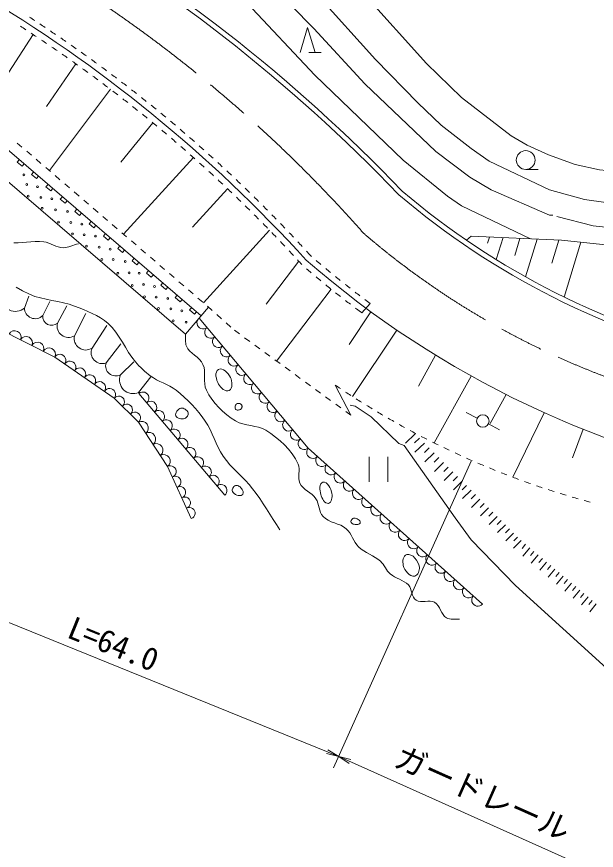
# Model space of a CAD drawing. Units: millimetres, scale not verified. Extents: x 40000 to 680000, y 20000 to 380000.
# Drawn here: x 98444 to 144687, y 241145 to 307669 of the extents above; entities that cross this region are included whole.
import ezdxf
from ezdxf.enums import TextEntityAlignment as Align

# ---------------------------------------------------------------- set-up
doc = ezdxf.new("R2010")
doc.units = ezdxf.units.MM
doc.header["$LTSCALE"] = 1000
doc.linetypes.add('CHAIN', pattern=[18.5, 12, -1.5, 3.5, -1.5])
for name, color, linetype, lineweight in [('M-BGD', 7, 'Continuous', 13), ('M-BMK', 2, 'CHAIN', 13), ('M-STR-HTXT', 7, 'Continuous', 13)]:
    doc.layers.add(name, color=color, linetype=linetype, lineweight=lineweight)
doc.styles.add('ＭＳ ゴシック', font='')
doc.styles.get('ＭＳ ゴシック').set_extended_font_data('MS Gothic')

# ---------------------------------------------------------------- blocks, each defined once
blk = doc.blocks.new('広葉樹林')
at = {"color": 7, "linetype": 'Continuous', "lineweight": 13}
blk.add_line((0, -0.75), (1, -0.75), dxfattribs=at)
blk.add_circle((0, 0), 0.75, dxfattribs=at)
blk = doc.blocks.new('針葉樹林')
at = {"color": 7, "linetype": 'Continuous', "lineweight": 13}
for p, q in [((-0.6, -1), (0, 1)), ((0, 1), (0.6, -1)), ((0.1, -1), (1.1, -1))]:
    blk.add_line(p, q, dxfattribs=at)
blk = doc.blocks.new('田')
at = {"color": 7, "linetype": 'Continuous', "lineweight": 13}
for p, q in [((-0.75, 1), (-0.75, -1)), ((0.75, -1), (0.75, 1))]:
    blk.add_line(p, q, dxfattribs=at)
blk = doc.blocks.new('open_arrow')
at = {"color": 0, "linetype": 'Continuous', "lineweight": -2}
blk.add_lwpolyline([(7.5, 1.25), (0, 0), (7.5, -1.25)], dxfattribs=at)

msp = doc.modelspace()

# ---------------------------------------------------------------- linework, layer by layer
at = {"layer": 'M-BGD'}
for p, q in [((99759, 306243), (95609, 299907)), ((103174, 303900), (100831, 300495)), ((105921, 301876), (101054, 295382)), ((109301, 299204), (106764, 296064)), ((97122, 297564), (113169, 283799)), ((98483, 297588), (98862, 297262)), ((99242, 296937), (99621, 296611)), ((98650, 296253), (98487, 296063)), ((98869, 295736), (98487, 296063)), ((100001, 296286), (100380, 295960)), ((112559, 296420), (106978, 290301)), ((96030, 295960), (111913, 282335)), ((99032, 295925), (98869, 295736)), ((100760, 295634), (101139, 295309)), ((99796, 295270), (99634, 295080)), ((100016, 294752), (99634, 295080)), ((100178, 294942), (100016, 294752)), ((101519, 294983), (101898, 294658)), ((100943, 294287), (100780, 294097)), ((101162, 293769), (100780, 294097)), ((102278, 294332), (102657, 294007)), ((101325, 293959), (101162, 293769)), ((103037, 293681), (103416, 293356)), ((115275, 293928), (112475, 290859)), ((102089, 293303), (101926, 293114)), ((102308, 292786), (101926, 293114)), ((102471, 292976), (102308, 292786)), ((103796, 293030), (104175, 292705)), ((103235, 292320), (103072, 292130)), ((103454, 291803), (103072, 292130)), ((104555, 292379), (104934, 292054)), ((103617, 291992), (103454, 291803)), ((105314, 291728), (105693, 291403)), ((104381, 291337), (104218, 291147)), ((104601, 290819), (104218, 291147)), ((104763, 291009), (104601, 290819)), ((106073, 291077), (106452, 290751)), ((105527, 290354), (105365, 290164)), ((105747, 289836), (105365, 290164)), ((106832, 290426), (107211, 290100)), ((118612, 290629), (113337, 284846)), ((134712, 290150), (134342, 289822)), ((134712, 290150), (141896, 289830)), ((136168, 290086), (136017, 289595)), ((105910, 290026), (105747, 289836)), ((107591, 289775), (107970, 289449)), ((137242, 290038), (136704, 288284)), ((138590, 289978), (138174, 288622)), ((139973, 289916), (139049, 286902)), ((141709, 289838), (141146, 288003)), ((141896, 289830), (146820, 289324)), ((143462, 289669), (142120, 285292)), ((106674, 289371), (106511, 289181)), ((106893, 288853), (106511, 289181)), ((107056, 289043), (106893, 288853)), ((108350, 289124), (108729, 288798)), ((107820, 288387), (107657, 288198)), ((108039, 287870), (107657, 288198)), ((108202, 288060), (108039, 287870)), ((109109, 288473), (109488, 288147)), ((120950, 288147), (118352, 284731)), ((108966, 287404), (108803, 287214)), ((109868, 287822), (110248, 287496)), ((109185, 286887), (108803, 287214)), ((109348, 287076), (109185, 286887)), ((110627, 287171), (111007, 286845)), ((110112, 286421), (109950, 286231)), ((110332, 285903), (109950, 286231)), ((110494, 286093), (110332, 285903)), ((111386, 286519), (111766, 286194)), ((111259, 285438), (111096, 285248)), ((112145, 285868), (112525, 285543)), ((123541, 285914), (119185, 280185)), ((99067, 284421), (99404, 285365)), ((100517, 283814), (101091, 284927)), ((111478, 284920), (111096, 285248)), ((111641, 285110), (111478, 284920)), ((112904, 285217), (113284, 284892)), ((125974, 284035), (126633, 284791)), ((94193, 284178), (101479, 280502)), ((101698, 283207), (102440, 284590)), ((111913, 282335), (113758, 284485)), ((112405, 284455), (112242, 284265)), ((112624, 283937), (112242, 284265)), ((112787, 284127), (112624, 283937)), ((113663, 284566), (114036, 284234)), ((126710, 284114), (124965, 281500)), ((103047, 282195), (103958, 283983)), ((113010, 283614), (121709, 273244)), ((114410, 283901), (114783, 283569)), ((104464, 281217), (105644, 283038)), ((115157, 283236), (115530, 282904)), ((115822, 282644), (116225, 282349)), ((128781, 282652), (125242, 277352)), ((105577, 280036), (106757, 281554)), ((116629, 282054), (117033, 281759)), ((117436, 281464), (117840, 281168)), ((118244, 280873), (118647, 280578)), ((101479, 280502), (106234, 277230)), ((106723, 279092), (107803, 280138)), ((119051, 280283), (119455, 279988)), ((131859, 280660), (130490, 278194)), ((119858, 279693), (120262, 279398)), ((109152, 278923), (108174, 277675)), ((120666, 279103), (121069, 278808)), ((134711, 278991), (131749, 273656)), ((121473, 278513), (121877, 278218)), ((125097, 275864), (123849, 278259)), ((115038, 269473), (108188, 277594)), ((122280, 277923), (122684, 277628)), ((137503, 277510), (136216, 275193)), ((106234, 277230), (108157, 275308)), ((123088, 277333), (123491, 277038)), ((123895, 276743), (124299, 276448)), ((124702, 276153), (125097, 275864)), ((135185, 275634), (134298, 276095)), ((140529, 276066), (138031, 270918)), ((108157, 275308), (110484, 271766)), ((136073, 275172), (136960, 274711)), ((130232, 274389), (129475, 273638)), ((143640, 274743), (142797, 272461)), ((129355, 273445), (133419, 267688)), ((130573, 274045), (130194, 273670)), ((130967, 273648), (130217, 272904)), ((121709, 273244), (135606, 260798)), ((131354, 273257), (130983, 272889)), ((131741, 272867), (131004, 272138)), ((132120, 272484), (131756, 272123)), ((132500, 272101), (131778, 271386)), ((110484, 271766), (112373, 267618)), ((132873, 271725), (132515, 271370)), ((133245, 271349), (132537, 270647)), ((133611, 270979), (133260, 270632)), ((133976, 270611), (133282, 269923)), ((134335, 270248), (133992, 269908)), ((134694, 269886), (134013, 269212)), ((135046, 269531), (134709, 269196)), ((135398, 269175), (134731, 268514)), ((135744, 268826), (135414, 268499)), ((136090, 268477), (135435, 267829)), ((136429, 268135), (136105, 267814)), ((136768, 267793), (136126, 267156)), ((137102, 267456), (136784, 267141)), ((137434, 267120), (136805, 266496)), ((137761, 266790), (137450, 266481)), ((138088, 266461), (137471, 265849)), ((138409, 266136), (138103, 265834)), ((138684, 265859), (138073, 265253)), ((139034, 265565), (138758, 265238)), ((139372, 265280), (138823, 264627)), ((139709, 264997), (139435, 264671)), ((140046, 264713), (139500, 264063)), ((140382, 264431), (140109, 264106)), ((140718, 264148), (140173, 263501)), ((141052, 263867), (140780, 263544)), ((141386, 263586), (140844, 262942)), ((141719, 263306), (141449, 262984)), ((142052, 263026), (141512, 262384)), ((142383, 262747), (142114, 262427)), ((142715, 262468), (142177, 261830)), ((143045, 262191), (142777, 261872)), ((143375, 261913), (142840, 261277)), ((143703, 261636), (143437, 261319)), ((144032, 261360), (143499, 260727)), ((144359, 261085), (144094, 260769)), ((144686, 260809), (144156, 260179))]:
    msp.add_line(p, q, dxfattribs=at)
for points in [[(116062, 318657), (116062, 318488), (120465, 314847), (120634, 314847), (126053, 309598), (131133, 303925), (133927, 301216), (137906, 298168), (139176, 297406), (140869, 296644), (142986, 295882), (144933, 295459), (146627, 295289), (148828, 295289), (150691, 295459), (151791, 295628), (154839, 297152)], [(114284, 317303), (117755, 314593), (127069, 304264), (130455, 300793), (132318, 299015), (134689, 297152), (136128, 296136), (140954, 293850), (143748, 293088), (145441, 292834), (146203, 292749), (150437, 292749), (153823, 293681), (155601, 294612), (157633, 296644)], [(112929, 315017), (114030, 314339), (118517, 310445), (122158, 306719)], [(111659, 312815), (116824, 308751), (122243, 302994), (129270, 296221), (132826, 293342), (133927, 292580), (139437, 289940)], [(122158, 306719), (126222, 302317), (131895, 296898), (134604, 294866), (136297, 293850), (140954, 291818), (141208, 291818)], [(160427, 295967), (159835, 294866), (159327, 294104), (158649, 293257), (158057, 292665), (157379, 292157), (155855, 291395), (152299, 290633), (149167, 290463), (144425, 290971), (141547, 291733)], [(98210, 289631), (98550, 289626), (98893, 289645), (99236, 289675), (99580, 289707), (99923, 289730), (100264, 289732), (100604, 289704), (100802, 289662), (100996, 289599), (101187, 289523), (101378, 289443), (101568, 289365), (101760, 289299), (101955, 289251), (102155, 289231), (102311, 289238), (102465, 289263), (102617, 289301), (102768, 289349), (102918, 289401), (103068, 289456), (103218, 289507), (103370, 289552)], [(98396, 286092), (98917, 285784), (99460, 285516), (99894, 285350), (100341, 285221), (100796, 285115), (101256, 285024), (101717, 284935), (102175, 284838), (102627, 284720), (103069, 284572), (103420, 284436), (103773, 284297), (104123, 284149), (104468, 283992), (104804, 283820), (105129, 283631), (105440, 283422), (105733, 283189), (106066, 282860), (106360, 282495), (106626, 282106), (106875, 281701), (107119, 281290), (107368, 280883), (107633, 280490), (107926, 280120), (108060, 279968), (108199, 279819), (108340, 279673), (108486, 279530), (108635, 279392), (108788, 279258), (108945, 279130), (109106, 279007), (109351, 278844), (109608, 278700), (109872, 278567), (110140, 278440), (110407, 278312), (110670, 278177), (110923, 278029), (111163, 277860), (111493, 277593), (111812, 277313), (112120, 277020), (112418, 276715), (112704, 276400), (112978, 276075), (113241, 275740), (113491, 275398), (113700, 275067), (113882, 274721), (114047, 274363), (114202, 274000), (114357, 273637), (114520, 273279), (114701, 272931), (114907, 272598), (115170, 272248), (115455, 271916), (115757, 271597), (116068, 271285), (116381, 270975), (116690, 270661), (116988, 270339), (117268, 270001), (117562, 269609), (117843, 269208), (118114, 268800), (118378, 268387), (118639, 267972), (118899, 267556), (119161, 267141), (119427, 266730)], [(111913, 282335), (111919, 282214), (111918, 282092), (111915, 281969), (111913, 281846), (111916, 281725), (111928, 281605), (111951, 281489), (111990, 281376), (112109, 281166), (112266, 280980), (112448, 280810), (112642, 280649), (112837, 280487), (113020, 280318), (113181, 280134), (113305, 279926), (113388, 279683), (113428, 279427), (113440, 279164), (113438, 278896), (113436, 278628), (113448, 278365), (113490, 278110), (113575, 277868), (113775, 277494), (114008, 277137), (114271, 276798), (114561, 276478), (114872, 276178), (115202, 275899), (115547, 275641), (115902, 275406), (116184, 275265), (116484, 275165), (116797, 275093), (117116, 275035), (117436, 274977), (117749, 274905), (118049, 274806), (118331, 274664), (118723, 274407), (119105, 274126), (119471, 273822), (119817, 273494), (120137, 273145), (120427, 272773), (120681, 272380), (120894, 271966), (120951, 271787), (120973, 271598), (120971, 271403), (120958, 271205), (120946, 271008), (120945, 270814), (120969, 270626), (121029, 270448), (121144, 270260), (121291, 270096), (121459, 269947), (121641, 269808), (121827, 269671), (122006, 269528), (122171, 269374), (122311, 269200), (122403, 269033), (122472, 268854), (122527, 268666), (122576, 268475), (122628, 268286), (122690, 268105), (122773, 267936), (122884, 267784), (123077, 267612), (123299, 267478), (123540, 267369), (123792, 267275), (124047, 267183), (124296, 267082), (124529, 266960), (124739, 266805), (124889, 266648), (125017, 266472), (125130, 266283), (125235, 266088), (125340, 265891), (125450, 265700), (125574, 265519), (125717, 265355), (125915, 265185), (126129, 265036), (126356, 264902), (126589, 264776), (126822, 264651), (127051, 264519), (127269, 264374), (127471, 264208), (127581, 264094), (127679, 263968), (127770, 263836), (127857, 263700), (127945, 263565), (128036, 263434), (128136, 263310), (128247, 263196), (128414, 263068), (128597, 262959), (128790, 262863), (128986, 262772), (129181, 262680), (129368, 262579), (129542, 262461), (129697, 262320), (129796, 262183), (129870, 262026), (129927, 261858), (129977, 261685), (130030, 261516), (130096, 261358), (130185, 261218), (130305, 261105), (130468, 261026), (130648, 260993), (130839, 260992), (131037, 261006), (131237, 261023), (131432, 261027), (131617, 261003), (131789, 260937), (131941, 260819), (132063, 260668), (132166, 260495), (132260, 260311), (132354, 260127), (132457, 259955), (132580, 259805), (132733, 259689), (132851, 259637), (132976, 259606), (133106, 259591), (133240, 259587), (133375, 259589), (133511, 259594), (133646, 259595), (133779, 259588)], [(125037, 276663), (125460, 276578), (126730, 275731), (128931, 273615), (129355, 273445)], [(133419, 267688), (134689, 265910), (138245, 262269), (145780, 255411), (145949, 255411), (152130, 249823), (155517, 247453)]]:
    msp.add_lwpolyline(points, dxfattribs=at)
for points in [[(114548, 279526), (114679, 279564), (114815, 279550), (114952, 279492), (115086, 279402), (115212, 279286), (115324, 279156), (115420, 279019), (115493, 278885), (115544, 278756), (115584, 278610), (115609, 278457), (115615, 278303), (115600, 278156), (115560, 278025), (115492, 277917), (115392, 277840), (115278, 277807), (115159, 277816), (115039, 277860), (114921, 277930), (114809, 278021), (114707, 278126), (114619, 278236), (114548, 278346), (114479, 278487), (114418, 278649), (114372, 278821), (114345, 278995), (114345, 279162), (114375, 279312), (114441, 279437)], [(116033, 276794), (116080, 276810), (116131, 276814), (116185, 276808), (116238, 276792), (116289, 276768), (116335, 276737), (116374, 276701), (116404, 276659), (116418, 276623), (116425, 276583), (116425, 276540), (116419, 276498), (116406, 276456), (116388, 276418), (116364, 276384), (116336, 276356), (116288, 276325), (116232, 276301), (116170, 276284), (116107, 276277), (116044, 276280), (115987, 276293), (115937, 276318), (115898, 276356), (115872, 276407), (115861, 276467), (115864, 276531), (115880, 276596), (115906, 276658), (115941, 276714), (115984, 276761)], [(111547, 276423), (111633, 276430), (111723, 276416), (111813, 276385), (111898, 276338), (111975, 276279), (112041, 276210), (112090, 276134), (112120, 276052), (112126, 275988), (112116, 275922), (112093, 275856), (112059, 275793), (112016, 275736), (111965, 275685), (111909, 275643), (111850, 275614), (111757, 275587), (111655, 275575), (111548, 275578), (111442, 275595), (111343, 275627), (111256, 275675), (111187, 275738), (111142, 275816), (111125, 275906), (111136, 276000), (111170, 276095), (111223, 276187), (111292, 276270), (111371, 276340), (111457, 276392)], [(115898, 270251), (115973, 270262), (116051, 270254), (116128, 270228), (116202, 270189), (116273, 270138), (116337, 270078), (116392, 270014), (116437, 269947), (116463, 269896), (116485, 269837), (116501, 269775), (116510, 269712), (116509, 269651), (116498, 269595), (116474, 269547), (116437, 269509), (116344, 269464), (116236, 269448), (116121, 269458), (116004, 269489), (115893, 269540), (115795, 269607), (115715, 269688), (115662, 269779), (115646, 269844), (115647, 269914), (115663, 269986), (115692, 270056), (115731, 270122), (115780, 270178), (115836, 270222)], [(122879, 270521), (123014, 270524), (123139, 270471), (123251, 270374), (123350, 270243), (123435, 270089), (123503, 269925), (123555, 269762), (123588, 269610), (123600, 269501), (123602, 269382), (123593, 269259), (123570, 269140), (123533, 269031), (123480, 268939), (123409, 268871), (123318, 268834), (123207, 268836), (123106, 268878), (123013, 268954), (122931, 269054), (122859, 269171), (122798, 269297), (122748, 269424), (122711, 269542), (122680, 269673), (122655, 269819), (122641, 269971), (122642, 270121), (122662, 270260), (122705, 270379), (122776, 270469)], [(125375, 267654), (125454, 267651), (125536, 267631), (125618, 267597), (125694, 267550), (125760, 267492), (125810, 267427), (125841, 267357), (125848, 267283), (125837, 267248), (125815, 267220), (125784, 267197), (125747, 267179), (125705, 267165), (125661, 267156), (125618, 267150), (125578, 267148), (125510, 267148), (125437, 267154), (125363, 267166), (125291, 267184), (125226, 267211), (125171, 267247), (125130, 267293), (125106, 267350), (125103, 267401), (125116, 267452), (125142, 267501), (125179, 267547), (125223, 267587), (125272, 267620), (125324, 267643)], [(129558, 264753), (129731, 264762), (129901, 264710), (130062, 264608), (130210, 264467), (130340, 264299), (130446, 264114), (130524, 263925), (130570, 263741), (130576, 263637), (130566, 263526), (130539, 263413), (130498, 263305), (130442, 263207), (130373, 263126), (130292, 263065), (130199, 263033), (130047, 263033), (129899, 263079), (129760, 263163), (129631, 263278), (129516, 263415), (129418, 263566), (129341, 263722), (129288, 263876), (129265, 263996), (129255, 264127), (129260, 264264), (129282, 264398), (129321, 264521), (129379, 264626), (129458, 264706)]]:
    msp.add_lwpolyline(points, close=True, dxfattribs=at)
for centre, radius in [((99027, 295044), 75), ((99242, 294270), 75), ((100113, 294099), 75), ((99371, 293346), 75), ((100381, 293250), 75), ((101252, 293142), 75), ((100478, 292379), 75), ((101553, 292261), 75), ((102509, 292132), 75), ((101778, 291283), 75), ((102767, 291251), 75), ((103637, 291122), 75), ((102896, 290327), 75), ((103831, 290273), 75), ((104723, 290166), 75), ((104003, 289349), 75), ((105023, 289274), 75), ((105894, 289123), 75), ((105238, 288296), 75), ((106141, 288285), 75), ((107108, 288135), 75), ((106506, 287189), 75), ((107409, 287232), 75), ((108215, 287189), 75), ((107667, 286211), 75), ((108570, 286308), 75), ((109440, 286136), 75), ((108634, 285319), 75), ((109569, 285298), 75), ((110493, 285190), 75), ((109752, 284374), 75), ((110751, 284352), 75), ((111611, 284202), 75), ((110934, 283396), 75), ((111954, 283278), 75), ((135629, 275403), 500)]:
    msp.add_circle(centre, radius, dxfattribs=at)
for centre, radius, start, end in [((35507, 204034), 129720, 43.75496, 60.42963), ((35507, 204034), 129320, 43.74585, 60.4316), ((37621, 212023), 113365, 42.24635, 59.4078), ((37621, 212023), 113865, 56.8536, 57.10519), ((37621, 212023), 112865, 56.95331, 57.20713), ((37621, 212023), 113865, 56.35041, 56.602), ((37621, 212023), 112865, 56.44566, 56.69948), ((37621, 212023), 113865, 55.84722, 56.09881), ((37621, 212023), 112865, 55.93801, 56.19183), ((37621, 212023), 113865, 55.34403, 55.59562), ((37621, 212023), 113865, 54.84084, 55.09243), ((37621, 212023), 112865, 55.43036, 55.68419), ((37621, 212023), 113865, 54.33765, 54.58925), ((37621, 212023), 112865, 54.92272, 55.17654), ((37621, 212023), 112865, 54.41507, 54.66889), ((37621, 212023), 113865, 53.83446, 54.08606), ((37621, 212023), 112865, 53.90742, 54.16124), ((37621, 212023), 113865, 53.33127, 53.58287), ((37621, 212023), 112865, 53.39977, 53.6536), ((37621, 212023), 113865, 52.82808, 53.07968), ((37621, 212023), 112865, 52.89213, 53.14595), ((37621, 212023), 113865, 52.32489, 52.57649), ((37621, 212023), 112865, 52.38448, 52.6383), ((37621, 212023), 113865, 51.82171, 52.0733), ((37621, 212023), 112865, 51.87683, 52.13065), ((37621, 212023), 113865, 51.31852, 51.57011), ((37621, 212023), 112865, 51.36918, 51.62301), ((37621, 212023), 113865, 50.81533, 51.06692), ((37621, 212023), 112865, 50.86154, 51.11536), ((37621, 212023), 113865, 50.31214, 50.56373), ((37621, 212023), 112865, 50.35389, 50.60771), ((37621, 212023), 113865, 49.80895, 50.06054), ((37621, 212023), 112865, 49.84624, 50.10006), ((37621, 212023), 113865, 49.30576, 49.55735), ((37621, 212023), 113865, 48.80257, 49.05417), ((37621, 212023), 112865, 49.33859, 49.59242), ((37621, 212023), 113865, 48.29938, 48.55098), ((37621, 212023), 112865, 48.83095, 49.08477), ((37621, 212023), 113865, 47.79619, 48.04779), ((37621, 212023), 112865, 48.3233, 48.57712), ((37621, 212023), 113865, 47.293, 47.5446), ((37621, 212023), 112865, 47.81565, 48.06948), ((37621, 212023), 112865, 47.308, 47.56183), ((37621, 212023), 113865, 46.78981, 47.04141), ((37621, 212023), 112865, 46.80036, 47.05418), ((37621, 212023), 113865, 46.28663, 46.53822), ((37621, 212023), 112865, 46.29271, 46.54653), ((37621, 212023), 113865, 45.78344, 46.03503), ((169360, 341012), 62422, 229.63101, 256.83644), ((169360, 341012), 62022, 229.64996, 256.81397), ((37621, 212023), 112865, 45.78506, 46.03889), ((37621, 212023), 113865, 45.28025, 45.53184), ((37621, 212023), 112865, 45.27741, 45.53124), ((37621, 212023), 113865, 44.77706, 45.02865), ((37621, 212023), 112865, 44.76977, 45.02359), ((37621, 212023), 113865, 44.27387, 44.52546), ((37621, 212023), 112865, 44.26212, 44.51594), ((37621, 212023), 113865, 43.77068, 44.02227), ((37621, 212023), 112865, 43.75447, 44.0083), ((37621, 212023), 113865, 43.26749, 43.51908), ((37621, 212023), 112865, 43.24682, 43.50065), ((37621, 212023), 113865, 42.7643, 43.0159), ((37621, 212023), 112865, 42.73918, 42.993), ((37621, 212023), 113865, 42.26111, 42.51271), ((37621, 212023), 112865, 42.23153, 42.48535), ((172321, 346545), 77318, 228.94592, 260.30878), ((172321, 346545), 76818, 228.96769, 229.02939), ((172321, 346545), 76818, 229.40233, 229.77526), ((172321, 346545), 77818, 229.29245, 229.66059), ((172321, 346545), 76818, 230.1482, 230.52113), ((172321, 346545), 77818, 230.02874, 230.39688), ((172321, 346545), 76818, 230.89407, 231.267), ((172321, 346545), 77818, 230.76502, 231.13316), ((172321, 346545), 76818, 231.63994, 232.01287), ((172321, 346545), 77818, 231.5013, 231.86945), ((172321, 346545), 76818, 232.3858, 232.75874), ((98346, 285256), 1103, 176.05481, 310.81508), ((172321, 346545), 77818, 232.23759, 232.60573), ((172321, 346545), 76818, 233.13167, 233.50461), ((99919, 284420), 852, 179.90545, 314.66572), ((172321, 346545), 77818, 232.97387, 233.34201), ((172321, 346545), 77818, 233.34201, 233.44562), ((101234, 283756), 719, 175.40375, 310.16402), ((113308, 283233), 484, 128.06274, 311.92713), ((102583, 282982), 914, 165.74997, 300.51024), ((113929, 282492), 484, 128.06274, 311.92713), ((98287, 282101), 510, 334.3609, 152.08537), ((99197, 281642), 510, 334.3609, 152.08537), ((103959, 282001), 932, 167.99571, 302.75598), ((114551, 281751), 484, 128.06274, 311.92713), ((100108, 281182), 510, 334.3609, 152.08537), ((101019, 280723), 510, 334.3609, 152.08537), ((105266, 280858), 879, 155.93518, 290.69545), ((115172, 281011), 484, 128.06274, 311.92713), ((101885, 280245), 481, 323.25943, 147.68904), ((102678, 279699), 481, 323.25943, 147.68904), ((115794, 280270), 484, 128.06274, 311.92713), ((103471, 279154), 481, 323.25943, 147.68904), ((106347, 279803), 805, 163.14741, 297.90768), ((116415, 279529), 484, 128.06274, 311.92713), ((104263, 278609), 481, 323.25943, 147.68904), ((107744, 278686), 1098, 158.2939, 293.05417), ((117036, 278789), 484, 128.06274, 311.92713), ((105056, 278064), 481, 323.25943, 147.68904), ((117658, 278048), 484, 128.06274, 311.92713), ((161962, 334415), 67857, 235.83133, 236.25351), ((105849, 277518), 481, 323.25943, 147.68904), ((108512, 277236), 483, 308.15263, 132.13589), ((118279, 277307), 484, 128.06274, 311.92713), ((161962, 334415), 67857, 236.67569, 237.09787), ((106586, 276941), 455, 309.37152, 140.62848), ((107227, 276301), 455, 309.37152, 140.62848), ((109135, 276497), 483, 308.15263, 132.13589), ((118901, 276567), 484, 128.06274, 311.92713), ((161962, 334415), 67857, 237.52005, 237.94223), ((107868, 275660), 455, 309.37152, 140.62848), ((109758, 275759), 483, 308.15263, 132.13589), ((119522, 275826), 484, 128.06274, 311.92713), ((161962, 334415), 67857, 238.36441, 238.78659), ((161962, 334415), 67857, 239.20877, 239.63095), ((110380, 275021), 483, 308.15263, 132.13589), ((120143, 275085), 484, 128.06274, 311.92713), ((161962, 334415), 67857, 240.05313, 240.47531), ((108422, 274848), 531, 306.61697, 120.0043), ((111003, 274282), 483, 308.15263, 132.13589), ((161962, 334415), 67857, 240.89749, 241.31967), ((109004, 273963), 531, 306.61697, 120.0043), ((120765, 274345), 484, 128.06274, 311.92713), ((161962, 334415), 67857, 241.74185, 242.16403), ((161962, 334415), 67857, 242.58621, 243.00839), ((109586, 273077), 531, 306.61697, 120.0043), ((111626, 273544), 483, 308.15263, 132.13589), ((121386, 273604), 484, 128.06274, 311.92713), ((161962, 334415), 67857, 243.43057, 243.85275), ((112248, 272806), 483, 308.15263, 132.13589), ((122069, 272910), 491, 137.10118, 319.20159), ((161962, 334415), 67857, 244.27493, 244.69711), ((161962, 334415), 67857, 245.11929, 245.54147), ((110168, 272192), 531, 306.61697, 120.0043), ((112871, 272068), 483, 308.15263, 132.13589), ((122801, 272255), 491, 137.10118, 319.20159), ((161962, 334415), 67857, 245.96365, 246.38582), ((110711, 271369), 458, 289.18824, 119.76985), ((113494, 271329), 483, 308.15263, 132.13589), ((123532, 271600), 491, 137.10118, 319.20159), ((161962, 334415), 67857, 246.808, 247.23018), ((161962, 334415), 67857, 247.65236, 248.07454), ((111089, 270539), 458, 289.18824, 119.76985), ((114116, 270591), 483, 308.15263, 132.13589), ((124263, 270945), 491, 137.10118, 319.20159), ((161962, 334415), 67857, 248.49672, 248.9189), ((161962, 334415), 67857, 249.34108, 249.76326), ((111467, 269709), 458, 289.18824, 119.76985), ((114739, 269853), 483, 308.15263, 132.13589), ((124995, 270290), 491, 137.10118, 319.20159), ((161962, 334415), 67857, 250.18544, 250.60762), ((161962, 334415), 67857, 251.0298, 251.45198), ((125726, 269634), 491, 137.10118, 319.20159), ((161962, 334415), 67857, 251.87416, 252.29634), ((161962, 334415), 67857, 252.71852, 253.1407), ((111845, 268880), 458, 289.18824, 119.76985), ((126457, 268979), 491, 137.10118, 319.20159), ((161962, 334415), 67857, 253.56288, 253.98506), ((161962, 334415), 67857, 254.40724, 254.82942), ((112222, 268050), 458, 289.18824, 119.76985), ((127189, 268324), 491, 137.10118, 319.20159), ((127920, 267669), 491, 137.10118, 319.20159), ((128652, 267014), 491, 137.10118, 319.20159), ((129383, 266359), 491, 137.10118, 319.20159), ((130114, 265704), 491, 137.10118, 319.20159), ((130846, 265049), 491, 137.10118, 319.20159), ((131577, 264394), 491, 137.10118, 319.20159), ((132308, 263739), 491, 137.10118, 319.20159), ((133040, 263084), 491, 137.10118, 319.20159), ((133771, 262429), 491, 137.10118, 319.20159), ((134503, 261774), 491, 137.10118, 319.20159), ((135234, 261119), 491, 137.10118, 319.20159)]:
    msp.add_arc(centre, radius, start, end, dxfattribs=at)
at = {"layer": 'M-BMK'}
for centre, radius, start, end in [((43689, 217696), 109900, 41.42015, 60.64391), ((168025, 339030), 64205, 229.21833, 258.81115)]:
    msp.add_arc(centre, radius, start, end, dxfattribs=at)
at = {"layer": 'M-STR-HTXT'}
for p, q in [((60629, 274380), (124136, 248644)), ((134700, 272212), (123727, 247731)), ((124136, 248644), (156591, 234097))]:
    msp.add_line(p, q, dxfattribs=at)

# ---------------------------------------------------------------- block references
at = {"layer": 'M-BGD', "xscale": 1000, "yscale": 1000, "rotation": 359.947}
for name, p in [('針葉樹林', (121648, 305809)), ('広葉樹林', (139052, 296230)), ('田', (127315, 271541))]:
    msp.add_blockref(name, p, dxfattribs=at)
at = {"layer": 'M-STR-HTXT', "xscale": 133, "yscale": 133}
for rotation in [157.9, 335.9]:
    msp.add_blockref('open_arrow', (124136, 248644), dxfattribs=dict(at, rotation=rotation))

# ---------------------------------------------------------------- texts
at = {"layer": 'M-STR-HTXT', "style": 'ＭＳ ゴシック'}
msp.add_text('L=64.0', height=1833, rotation=338, dxfattribs=at).set_placement((109083, 254857), align=Align.BOTTOM_RIGHT)
msp.add_text('ガードレール', height=1833, rotation=336, dxfattribs=at).set_placement((128189, 247419), align=Align.BOTTOM_LEFT)

doc.saveas('drawing.dxf')
